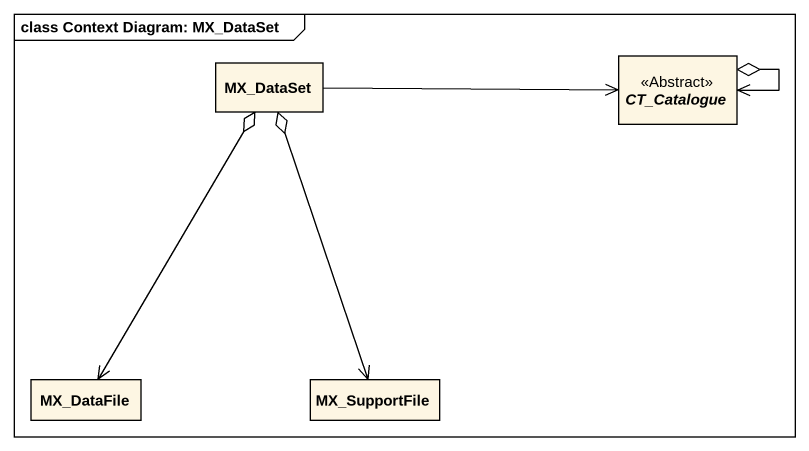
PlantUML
@startuml
mainframe class Context Diagram: MX_DataSet
hide circle
hide empty members
class MX_DataSet
abstract class CT_Catalogue <<Abstract>>
class MX_DataFile
class MX_SupportFile
MX_DataSet -right-> CT_Catalogue
MX_DataSet o--> MX_DataFile
MX_DataSet o--> MX_SupportFile
CT_Catalogue <--o CT_Catalogue
@enduml
